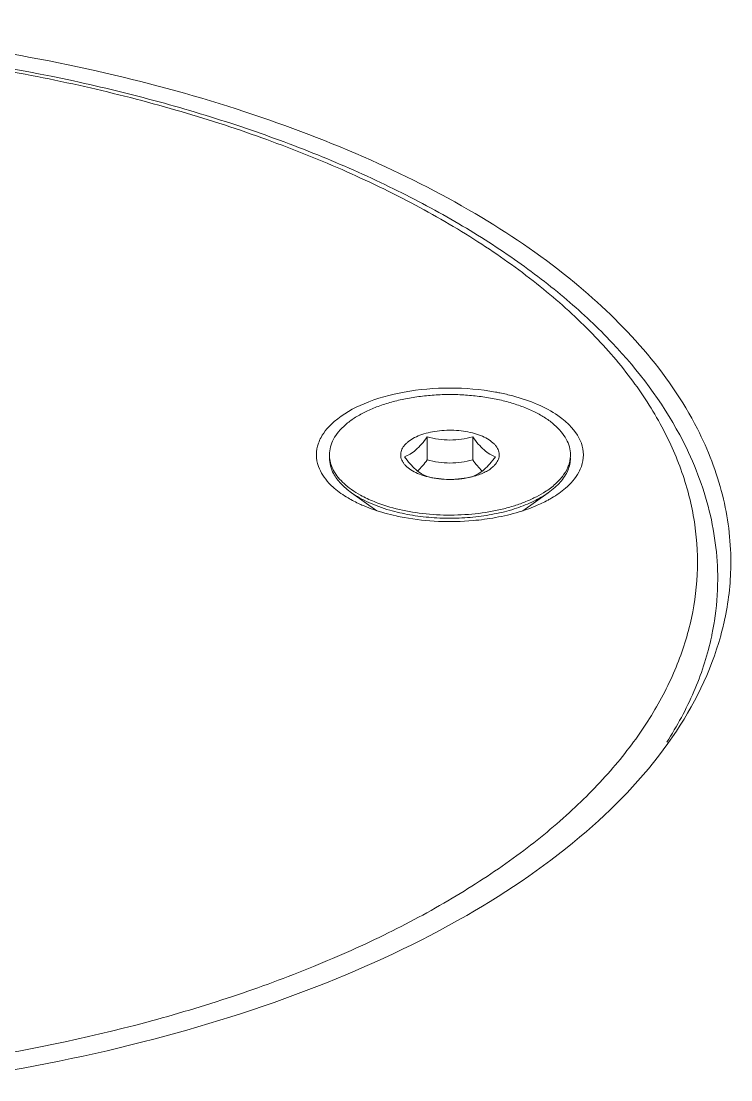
# Model space of a CAD drawing. Header units: millimetres. Extents: x 0 to 4009, y 0 to 2835.
# Drawn here: x 3055.8 to 3090.9, y 2491.8 to 2544.2 of the extents above; entities that cross this region are included whole.
import ezdxf

# ---------------------------------------------------------------- set-up
doc = ezdxf.new("R2010")
doc.units = ezdxf.units.MM
doc.layers.get('0').update_dxf_attribs({"lineweight": 13})

msp = doc.modelspace()

# ---------------------------------------------------------------- linework, layer by layer
for p, q in [((3075.915, 2523.622), (3075.915, 2522.487)), ((3078.165, 2523.622), (3078.165, 2522.487)), ((3073.429, 2519.978), (3072.175, 2520.865)), ((3080.651, 2519.978), (3081.905, 2520.865)), ((3082.756, 2521.09), (3082.426, 2520.836))]:
    msp.add_line(p, q)
for centre, radius, start, end in [((3072.579, 2522.74), 1.498, 180.0105, 185.9078), ((3081.502, 2522.74), 1.496, 354.0492, 359.996), ((3076.828, 2525.17), 3.627, 253.9012, 255.3331), ((3077.04, 2526.394), 4.872, 267.9886, 270.9745), ((3077.041, 2526.345), 4.822, 270.9701, 273.5151), ((3077.045, 2526.281), 4.758, 273.5146, 274.9839), ((3077.212, 2525.32), 3.782, 283.8414, 284.6791), ((3074.607, 2525.029), 5.131, 234.826, 239.5326), ((3079.462, 2525.048), 5.152, 300.4703, 305.1499), ((3075.915, 2527.659), 8.073, 247.2844, 250.808), ((3078.173, 2527.632), 8.045, 289.2014, 292.7385), ((3076.442, 2516.673), 13.847, 347.1819, 348.2213)]:
    msp.add_arc(centre, radius, start, end)
for points, knots in [([(3089.277, 2524.023), (3087.844, 2526.831), (3084.341, 2530.668), (3078.522, 2534.672), (3073.032, 2537.48), (3066.793, 2539.848), (3057.438, 2542.419), (3044.811, 2544.202), (3029.399, 2544.119), (3016.837, 2542.198), (3007.587, 2539.522), (3001.45, 2537.083), (2996.091, 2534.221), (2992.95, 2531.951), (2991.565, 2530.752)], [0, 0, 0, 0, 0.088881, 0.141375, 0.199264, 0.262136, 0.329285, 0.472453, 0.620055, 0.762514, 0.829074, 0.891229, 0.948342, 1, 1, 1, 1]), ([(2985.081, 2516.574), (2985.081, 2517.403), (2985.232, 2519.082), (2985.907, 2521.555), (2987.013, 2523.966), (2988.532, 2526.291), (2990.443, 2528.517), (2992.727, 2530.63), (2995.363, 2532.619), (2998.331, 2534.473), (3001.608, 2536.181), (3005.168, 2537.731), (3008.986, 2539.112), (3014.464, 2540.741), (3021.751, 2542.273), (3030.861, 2543.29), (3040.186, 2543.483), (3049.431, 2542.846), (3056.923, 2541.624), (3062.631, 2540.234), (3066.661, 2539.018), (3070.461, 2537.624), (3074.002, 2536.062), (3077.257, 2534.343), (3080.201, 2532.479), (3082.813, 2530.479), (3085.732, 2527.736), (3087.515, 2525.381), (3088.404, 2523.723)], [0, 0, 0, 0, 0.020646, 0.041676, 0.063474, 0.086348, 0.110553, 0.136267, 0.163599, 0.192589, 0.223223, 0.255438, 0.289128, 0.324158, 0.397531, 0.474028, 0.551881, 0.629235, 0.704266, 0.740391, 0.775328, 0.808915, 0.841018, 0.871534, 0.900403, 0.927615, 0.953214, 1, 1, 1, 1]), ([(3087.522, 2524.117), (3087.071, 2524.959), (3085.987, 2526.627), (3083.951, 2528.952), (3081.474, 2531.162), (3078.58, 2533.238), (3075.296, 2535.161), (3071.655, 2536.913), (3067.689, 2538.479), (3063.436, 2539.843), (3058.938, 2540.994), (3052.6, 2542.241), (3044.362, 2543.187), (3034.333, 2543.349), (3024.43, 2542.543), (3016.468, 2541.069), (3010.478, 2539.412), (3006.317, 2537.979), (3002.455, 2536.349), (2998.929, 2534.538), (2995.772, 2532.562), (2993.014, 2530.44), (2991.035, 2528.53), (2989.689, 2526.946), (2988.541, 2525.386), (2987.379, 2523.377), (2986.451, 2520.858), (2986.024, 2518.297), (2986.11, 2515.724), (2986.705, 2513.175), (2987.414, 2511.554), (2987.839, 2510.762)], [0, 0, 0, 0, 0.022934, 0.047544, 0.074031, 0.10249, 0.132931, 0.165291, 0.199452, 0.235247, 0.272476, 0.310905, 0.3903, 0.471244, 0.55141, 0.628527, 0.665302, 0.700574, 0.734151, 0.765882, 0.795666, 0.823463, 0.849311, 0.861546, 0.873352, 0.895795, 0.917016, 0.937486, 0.957762, 0.978422, 1, 1, 1, 1]), ([(3071.324, 2524.39), (3071.756, 2524.764), (3072.882, 2525.385), (3074.837, 2525.918), (3077.039, 2526.104), (3078.554, 2525.976), (3079.297, 2525.841)], [0, 0, 0, 0, 0.206306, 0.454834, 0.727416, 1, 1, 1, 1]), ([(3080.019, 2525.32), (3079.789, 2525.387), (3079.313, 2525.503), (3078.577, 2525.627), (3077.815, 2525.703), (3077.04, 2525.728), (3076.265, 2525.703), (3075.503, 2525.627), (3074.767, 2525.503), (3074.07, 2525.333), (3073.423, 2525.118), (3072.836, 2524.864), (3072.321, 2524.573), (3071.884, 2524.25), (3071.534, 2523.901), (3071.276, 2523.529), (3071.118, 2523.14), (3071.081, 2522.871), (3071.081, 2522.74)], [0, 0, 0, 0, 0.070402, 0.143616, 0.218736, 0.294834, 0.370931, 0.446055, 0.519262, 0.589668, 0.656485, 0.719057, 0.776906, 0.829795, 0.877802, 0.92142, 0.961647, 1, 1, 1, 1]), ([(3079.297, 2525.841), (3079.37, 2525.828), (3079.655, 2525.773), (3079.938, 2525.707), (3080.148, 2525.651)], [0, 0, 0, 0, 0.25414, 1, 1, 1, 1]), ([(3080.148, 2525.651), (3080.566, 2525.54), (3081.345, 2525.277), (3082.587, 2524.624), (3083.341, 2523.875), (3083.54, 2523.313)], [0, 0, 0, 0, 0.306727, 0.577589, 1, 1, 1, 1]), ([(3082.998, 2522.74), (3082.998, 2522.871), (3082.962, 2523.14), (3082.804, 2523.529), (3082.546, 2523.901), (3082.196, 2524.25), (3081.759, 2524.573), (3081.243, 2524.864), (3080.657, 2525.118), (3080.238, 2525.257), (3080.019, 2525.32)], [0, 0, 0, 0, 0.093469, 0.191504, 0.297803, 0.414799, 0.543694, 0.684666, 0.837174, 1, 1, 1, 1]), ([(3070.54, 2523.314), (3070.575, 2523.41), (3070.759, 2523.819), (3071.064, 2524.165), (3071.324, 2524.39)], [0, 0, 0, 0, 0.229745, 1, 1, 1, 1]), ([(3078.258, 2523.795), (3078.115, 2523.836), (3077.817, 2523.903), (3077.355, 2523.956), (3076.882, 2523.963), (3076.414, 2523.925), (3075.97, 2523.843), (3075.566, 2523.72), (3075.217, 2523.56), (3075.016, 2523.423), (3074.931, 2523.349)], [0, 0, 0, 0, 0.128611, 0.263628, 0.401279, 0.537607, 0.668749, 0.791211, 0.902193, 1, 1, 1, 1]), ([(3082.949, 2505.057), (3083.708, 2505.75), (3084.773, 2506.835), (3086.019, 2508.385), (3087.08, 2509.91), (3088.145, 2511.871), (3088.982, 2514.322), (3089.345, 2516.809), (3089.225, 2519.303), (3088.627, 2521.775), (3087.935, 2523.348), (3087.522, 2524.117)], [0, 0, 0, 0, 0.144954, 0.2137, 0.280132, 0.406771, 0.526986, 0.643391, 0.759001, 0.87692, 1, 1, 1, 1]), ([(3090.93, 2517.44), (3090.93, 2518.554), (3090.638, 2520.841), (3089.806, 2522.986), (3089.277, 2524.023)], [0, 0, 0, 0, 0.489071, 1, 1, 1, 1]), ([(3070.54, 2522.167), (3070.476, 2522.35), (3070.404, 2522.74), (3070.476, 2523.131), (3070.54, 2523.314)], [0, 0, 0, 0, 0.499811, 1, 1, 1, 1]), ([(3074.931, 2523.349), (3074.892, 2523.316), (3074.821, 2523.248), (3074.732, 2523.136), (3074.666, 2523.02), (3074.622, 2522.902), (3074.602, 2522.781), (3074.606, 2522.659), (3074.634, 2522.539), (3074.685, 2522.421), (3074.76, 2522.307), (3074.893, 2522.155), (3075.115, 2521.981), (3075.443, 2521.81), (3075.69, 2521.724), (3075.822, 2521.686)], [0, 0, 0, 0, 0.062761, 0.121167, 0.1757, 0.227248, 0.276977, 0.32624, 0.376438, 0.428866, 0.484593, 0.544387, 0.677689, 0.830135, 1, 1, 1, 1]), ([(3075.352, 2522.984), (3075.454, 2523.072), (3075.652, 2523.277), (3075.827, 2523.501), (3075.915, 2523.622)], [0, 0, 0, 0, 0.47416, 1, 1, 1, 1]), ([(3078.165, 2523.622), (3077.981, 2523.576), (3077.609, 2523.499), (3077.04, 2523.457), (3076.47, 2523.499), (3076.098, 2523.576), (3075.915, 2523.622)], [0, 0, 0, 0, 0.249369, 0.5, 0.750631, 1, 1, 1, 1]), ([(3079.29, 2522.647), (3079.194, 2522.683), (3078.994, 2522.776), (3078.707, 2522.988), (3078.428, 2523.277), (3078.253, 2523.501), (3078.165, 2523.622)], [0, 0, 0, 0, 0.203593, 0.435936, 0.703391, 1, 1, 1, 1]), ([(3079.149, 2522.131), (3079.188, 2522.165), (3079.258, 2522.233), (3079.347, 2522.344), (3079.414, 2522.46), (3079.458, 2522.579), (3079.478, 2522.7), (3079.474, 2522.821), (3079.446, 2522.942), (3079.394, 2523.059), (3079.32, 2523.174), (3079.187, 2523.326), (3078.965, 2523.499), (3078.637, 2523.67), (3078.39, 2523.757), (3078.258, 2523.795)], [0, 0, 0, 0, 0.062761, 0.121167, 0.1757, 0.227248, 0.276977, 0.32624, 0.376438, 0.428866, 0.484593, 0.544387, 0.677689, 0.830135, 1, 1, 1, 1]), ([(3083.54, 2523.313), (3083.604, 2523.13), (3083.676, 2522.74), (3083.604, 2522.35), (3083.539, 2522.167)], [0, 0, 0, 0, 0.499811, 1, 1, 1, 1]), ([(3088.404, 2523.723), (3088.707, 2523.157), (3089.247, 2522.005), (3089.841, 2520.216), (3090.2, 2518.401), (3090.281, 2517.18), (3090.281, 2516.574)], [0, 0, 0, 0, 0.258459, 0.509759, 0.756115, 1, 1, 1, 1]), ([(3074.79, 2522.647), (3074.886, 2522.683), (3075.086, 2522.776), (3075.264, 2522.907), (3075.352, 2522.984)], [0, 0, 0, 0, 0.467037, 1, 1, 1, 1]), ([(3071.285, 2521.813), (3071.22, 2521.934), (3071.118, 2522.185), (3071.081, 2522.454), (3071.081, 2522.585)], [0, 0, 0, 0, 0.511935, 1, 1, 1, 1]), ([(3071.089, 2522.586), (3071.1, 2522.481), (3071.146, 2522.267), (3071.232, 2522.066), (3071.285, 2521.968)], [0, 0, 0, 0, 0.48875, 1, 1, 1, 1]), ([(3074.79, 2522.647), (3074.878, 2522.527), (3075.053, 2522.303), (3075.332, 2522.013), (3075.619, 2521.802), (3075.819, 2521.708), (3075.915, 2521.673)], [0, 0, 0, 0, 0.296609, 0.564064, 0.796406, 1, 1, 1, 1]), ([(3075.445, 2521.934), (3075.529, 2522.014), (3075.693, 2522.193), (3075.841, 2522.385), (3075.915, 2522.487)], [0, 0, 0, 0, 0.480006, 1, 1, 1, 1]), ([(3075.915, 2522.487), (3076.098, 2522.441), (3076.47, 2522.364), (3077.04, 2522.321), (3077.609, 2522.364), (3077.981, 2522.441), (3078.165, 2522.487)], [0, 0, 0, 0, 0.249369, 0.5, 0.750631, 1, 1, 1, 1]), ([(3078.165, 2522.487), (3078.239, 2522.385), (3078.387, 2522.193), (3078.551, 2522.014), (3078.635, 2521.934)], [0, 0, 0, 0, 0.520021, 1, 1, 1, 1]), ([(3079.29, 2522.647), (3079.202, 2522.527), (3079.027, 2522.303), (3078.829, 2522.098), (3078.727, 2522.009)], [0, 0, 0, 0, 0.52584, 1, 1, 1, 1]), ([(3082.603, 2521.673), (3082.709, 2521.811), (3082.843, 2522.032), (3082.953, 2522.348), (3082.982, 2522.507), (3082.99, 2522.585)], [0, 0, 0, 0, 0.520142, 0.763527, 1, 1, 1, 1]), ([(3082.998, 2522.585), (3082.998, 2522.48), (3082.976, 2522.268), (3082.91, 2522.064), (3082.868, 2521.965)], [0, 0, 0, 0, 0.492161, 1, 1, 1, 1]), ([(3071.324, 2521.09), (3071.231, 2521.171), (3070.908, 2521.478), (3070.648, 2521.862), (3070.54, 2522.167)], [0, 0, 0, 0, 0.27505, 1, 1, 1, 1]), ([(3071.285, 2521.968), (3071.416, 2521.724), (3071.704, 2521.383), (3072.18, 2521.005), (3072.461, 2520.83), (3072.612, 2520.747)], [0, 0, 0, 0, 0.45623, 0.716827, 1, 1, 1, 1]), ([(3072.175, 2520.865), (3072.077, 2520.934), (3071.892, 2521.077), (3071.575, 2521.377), (3071.381, 2521.634), (3071.285, 2521.813)], [0, 0, 0, 0, 0.27524, 0.533045, 1, 1, 1, 1]), ([(3078.727, 2522.009), (3078.639, 2521.933), (3078.461, 2521.802), (3078.261, 2521.708), (3078.165, 2521.673)], [0, 0, 0, 0, 0.532969, 1, 1, 1, 1]), ([(3078.17, 2521.661), (3078.269, 2521.687), (3078.458, 2521.745), (3078.722, 2521.854), (3078.953, 2521.98), (3079.089, 2522.079), (3079.149, 2522.131)], [0, 0, 0, 0, 0.279516, 0.540776, 0.781432, 1, 1, 1, 1]), ([(3082.868, 2521.965), (3082.825, 2521.864), (3082.716, 2521.661), (3082.499, 2521.378), (3082.226, 2521.108), (3082.017, 2520.944), (3081.905, 2520.865)], [0, 0, 0, 0, 0.223626, 0.463201, 0.721485, 1, 1, 1, 1]), ([(3083.539, 2522.167), (3083.505, 2522.07), (3083.321, 2521.661), (3083.016, 2521.316), (3082.756, 2521.09)], [0, 0, 0, 0, 0.229745, 1, 1, 1, 1]), ([(3075.909, 2521.661), (3076.063, 2521.621), (3076.381, 2521.559), (3076.704, 2521.531), (3076.869, 2521.525)], [0, 0, 0, 0, 0.489329, 1, 1, 1, 1]), ([(3075.915, 2521.673), (3076.098, 2521.627), (3076.47, 2521.551), (3077.04, 2521.508), (3077.609, 2521.551), (3077.981, 2521.627), (3078.165, 2521.673)], [0, 0, 0, 0, 0.249369, 0.5, 0.750631, 1, 1, 1, 1]), ([(3077.459, 2521.54), (3077.515, 2521.545), (3077.736, 2521.569), (3077.956, 2521.608), (3078.117, 2521.648)], [0, 0, 0, 0, 0.256008, 1, 1, 1, 1]), ([(3081.67, 2520.865), (3081.856, 2520.98), (3082.194, 2521.221), (3082.484, 2521.519), (3082.603, 2521.673)], [0, 0, 0, 0, 0.529004, 1, 1, 1, 1]), ([(3074.061, 2520.005), (3073.879, 2520.057), (3073.529, 2520.171), (3073.031, 2520.373), (3072.58, 2520.601), (3072.303, 2520.774), (3072.175, 2520.865)], [0, 0, 0, 0, 0.272061, 0.530387, 0.773325, 1, 1, 1, 1]), ([(3072.612, 2520.747), (3072.831, 2520.625), (3073.305, 2520.403), (3073.8, 2520.235), (3074.061, 2520.16)], [0, 0, 0, 0, 0.479531, 1, 1, 1, 1]), ([(3081.905, 2520.865), (3081.68, 2520.705), (3081.17, 2520.414), (3080.314, 2520.076), (3079.349, 2519.82), (3078.307, 2519.657), (3077.223, 2519.59), (3076.133, 2519.623), (3075.073, 2519.755), (3074.389, 2519.91), (3074.061, 2520.005)], [0, 0, 0, 0, 0.10215, 0.216038, 0.339759, 0.470638, 0.605509, 0.740965, 0.873547, 1, 1, 1, 1]), ([(3079.464, 2520.019), (3079.673, 2520.065), (3080.079, 2520.17), (3080.659, 2520.365), (3081.189, 2520.593), (3081.517, 2520.771), (3081.67, 2520.865)], [0, 0, 0, 0, 0.271073, 0.529371, 0.772859, 1, 1, 1, 1]), ([(3072.798, 2520.212), (3072.727, 2520.242), (3072.457, 2520.36), (3072.193, 2520.496), (3072.005, 2520.607)], [0, 0, 0, 0, 0.259491, 1, 1, 1, 1]), ([(3074.061, 2520.16), (3074.482, 2520.038), (3075.367, 2519.853), (3076.732, 2519.738), (3078.113, 2519.782), (3079.023, 2519.92), (3079.464, 2520.019)], [0, 0, 0, 0, 0.241353, 0.495388, 0.751794, 1, 1, 1, 1]), ([(3082.075, 2520.607), (3082.014, 2520.571), (3081.757, 2520.426), (3081.489, 2520.299), (3081.283, 2520.212)], [0, 0, 0, 0, 0.240482, 1, 1, 1, 1]), ([(3074.783, 2519.639), (3074.649, 2519.663), (3074.135, 2519.767), (3073.628, 2519.907), (3073.261, 2520.035)], [0, 0, 0, 0, 0.258636, 1, 1, 1, 1]), ([(3079.297, 2519.639), (3078.93, 2519.572), (3077.433, 2519.375), (3075.9, 2519.436), (3074.783, 2519.639)], [0, 0, 0, 0, 0.24761, 1, 1, 1, 1]), ([(3080.819, 2520.035), (3080.7, 2519.993), (3080.201, 2519.831), (3079.689, 2519.71), (3079.297, 2519.639)], [0, 0, 0, 0, 0.240931, 1, 1, 1, 1]), ([(3090.429, 2513.794), (3090.512, 2514.094), (3090.801, 2515.288), (3090.93, 2516.522), (3090.93, 2517.44)], [0, 0, 0, 0, 0.253285, 1, 1, 1, 1]), ([(3089.997, 2513.846), (3090.044, 2514.072), (3090.208, 2514.972), (3090.281, 2515.889), (3090.281, 2516.574)], [0, 0, 0, 0, 0.251914, 1, 1, 1, 1]), ([(3083.796, 2504.127), (3085.388, 2505.506), (3088.135, 2508.405), (3089.938, 2512.016), (3090.429, 2513.794)], [0, 0, 0, 0, 0.533134, 1, 1, 1, 1]), ([(3087.762, 2508.533), (3088.274, 2509.33), (3089.158, 2510.961), (3089.744, 2512.725), (3089.943, 2513.601)], [0, 0, 0, 0, 0.513351, 1, 1, 1, 1]), ([(3052.829, 2492.776), (3055.919, 2493.251), (3060.45, 2494.179), (3066.238, 2495.903), (3070.242, 2497.374), (3073.946, 2499.03), (3077.316, 2500.858), (3080.32, 2502.839), (3082.123, 2504.302), (3082.949, 2505.057)], [0, 0, 0, 0, 0.284642, 0.41998, 0.549569, 0.672764, 0.789067, 0.898172, 1, 1, 1, 1]), ([(3052.358, 2491.846), (3055.552, 2492.304), (3061.689, 2493.494), (3070.271, 2496.181), (3077.691, 2499.627), (3081.972, 2502.547), (3083.796, 2504.127)], [0, 0, 0, 0, 0.283458, 0.548027, 0.788034, 1, 1, 1, 1])]:
    msp.add_open_spline(points, degree=3, knots=knots)
msp.add_open_spline([(3071.651, 2520.835), (3071.538, 2520.915), (3071.429, 2521), (3071.324, 2521.09)], degree=3)

doc.saveas('drawing.dxf')
